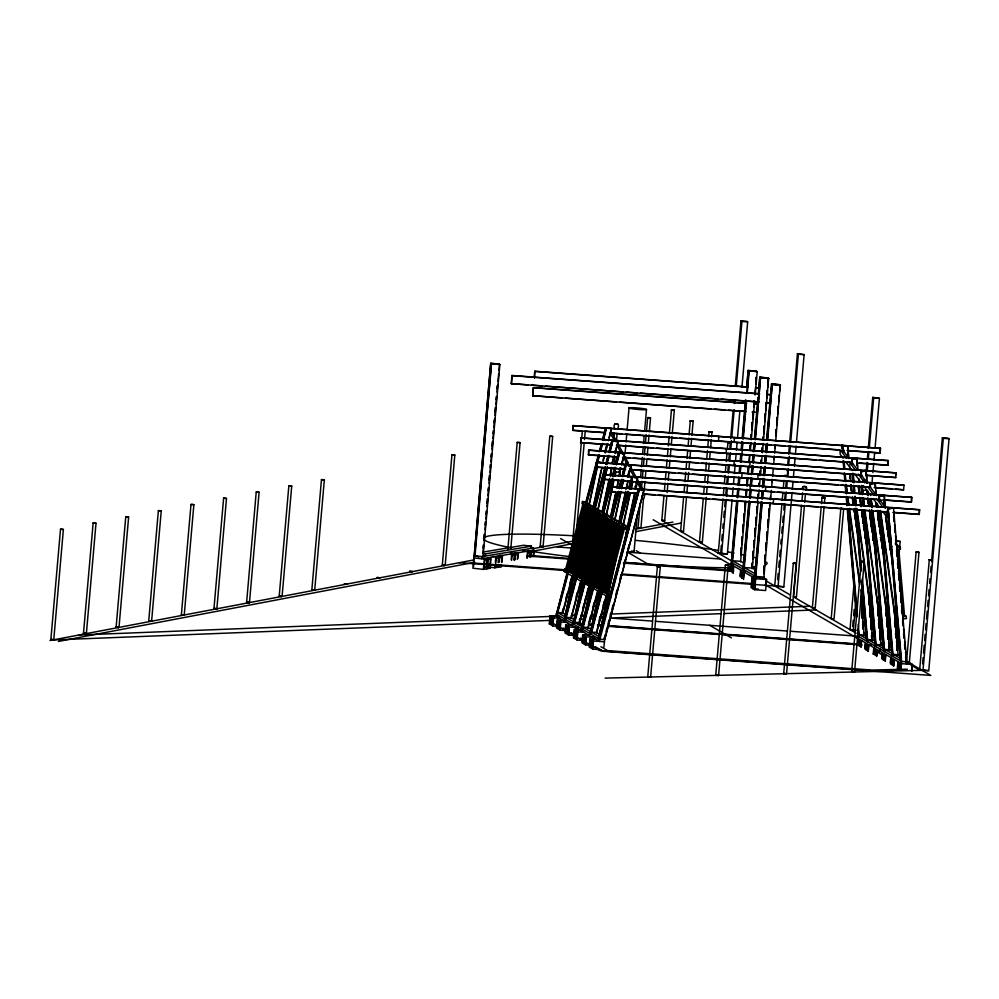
<?xml version="1.0" encoding="UTF-8"?>
<svg xmlns="http://www.w3.org/2000/svg" width="999" height="999" viewBox="0 0 999 999"><rect width="100%" height="100%" fill="white"/><g stroke="black" fill="none" stroke-linecap="round" stroke-linejoin="round"><path stroke-width="1.5" d="M52.21 639.76L50.862 639.547L60.514 529.245L61.713 529.208L63.387 529.458L53.759 639.772L51.036 639.485L53.646 639.722M93.132 523.039L83.479 633.341L85.152 633.591L86.376 633.578L96.004 523.251L93.157 523.001L96.004 523.251M125.749 516.845L116.109 627.147L117.782 627.384L118.993 627.372L128.634 517.057L125.774 516.795L128.634 517.057M150.175 621.166L151.586 621.203L148.726 620.941L158.379 510.639L160.14 510.664L161.251 510.851L151.611 621.166L149.713 620.903M181.893 614.86L184.078 615.009L181.368 614.747L190.996 504.445L192.757 504.458L193.868 504.657L184.241 614.972L182.805 614.972M223.614 498.239L213.961 608.541L215.634 608.778L216.858 608.766L226.486 498.451L223.639 498.189L226.486 498.451M247.577 602.297L249.438 602.597L246.628 602.297L256.231 492.032L258.004 492.057L259.103 492.245L249.475 602.572L246.578 602.335L247.465 602.285M280.544 596.353L279.208 596.141L288.848 485.839L290.622 485.851L291.72 486.051L282.093 596.366L280.195 596.091M313.174 590.159L311.838 589.947L321.466 479.632L322.677 479.607L324.35 479.845L314.71 590.172L313.274 590.159M443.756 565.359L445.179 565.347L454.82 455.044L453.146 454.795L451.948 454.832L442.295 565.134L443.643 565.347M490.734 363.274L474.288 555.494L490.734 363.274L499.138 364.073L491.096 363.474M473.888 557.167L472.914 568.206L483.466 569.393L490.159 568.269L490.397 565.509M473.576 566.421L473.976 561.838M483.079 556.281L499.85 364.485L491.446 363.686L474.65 555.694L478.971 556.868M475.012 555.906L491.446 363.686M481.905 558.816L482.092 556.605L533.466 547.989L533.279 550.199L481.905 558.816L474.013 557.929L474.2 555.719L482.092 556.605M483.041 548.126L483.304 545.042M483.978 537.3L484.253 534.215M485.064 524.925L485.339 521.84M486.014 514.098L486.288 511.013M486.963 503.271L487.362 498.638M488.049 490.896L488.311 487.812M488.986 480.069L489.398 475.437M490.072 467.694L490.347 464.61M491.021 456.868L491.296 453.783M491.97 446.041L492.37 441.408M493.044 433.678L493.319 430.581M493.993 422.839L494.268 419.755M494.942 412.013L495.354 407.38M496.028 399.65L496.303 396.553M496.978 388.823L497.24 385.726M482.992 552.984L483.666 545.242M484.065 540.609L484.615 534.415M485.014 529.782L485.689 522.04M485.964 518.956L486.638 511.213M487.05 506.58L487.724 498.838M487.999 495.754L488.673 488.012M489.073 483.379L489.76 475.636M490.022 472.552L490.696 464.81M490.971 461.725L491.645 453.983M492.057 449.35L492.732 441.608M493.007 438.524L493.681 430.781M493.943 427.697L494.755 418.419M495.029 415.322L495.704 407.58M495.979 404.495L496.653 396.753M497.065 392.12L497.739 384.39M498.014 381.293L498.688 373.564M498.951 370.467L499.5 364.273M483.466 569.393L484.428 558.354L481.418 558.016M531.256 548.364L531.443 546.153L485.526 553.858L485.339 556.068L482.704 555.769M487.112 559.577L484.802 559.964L484.128 567.607L486.451 567.22L487.112 559.577L484.103 559.24M486.813 568.831L487.774 557.792M489.797 566.658L490.459 559.015L488.149 559.403L487.475 567.045L489.797 566.658L486.775 566.321M490.646 562.749L491.121 557.23M490.334 567.27L494.855 567.769L495.104 565.009M495.342 562.262L495.829 556.743L502.522 555.619L501.91 562.512M758.978 402.073L511.226 383.641L511.95 375.487L759.327 393.718M511.588 383.853L511.95 375.487M498.101 562.549L498.513 557.966L496.191 558.354L495.516 565.996L497.839 565.596M498.451 564.447L498.201 567.207L495.192 566.87M498.688 561.7L499.175 556.181M499.138 562.375L499.537 557.792L501.86 557.405L501.448 561.987M507.817 549.625L517.195 442.432L518.394 442.395L520.067 442.644L510.826 548.276M511.188 559.602L511.675 554.083L518.369 552.959L517.882 558.478M511.638 560.277L512.037 555.694L514.36 555.307L513.961 559.89M514.423 560.414L515.022 553.521L510.501 553.009M514.985 559.715L515.384 555.132L517.707 554.745L517.307 559.328M745.878 411.613L532.629 395.716L533.354 387.562L746.241 403.246M534.303 376.685L534.777 371.241L747.664 386.938M532.991 395.929L533.354 387.562M534.54 378.246L534.777 371.241M526.923 558.316L527.522 551.423L534.215 550.299L533.741 555.819M527.497 557.617L527.897 553.034L530.207 552.647L529.807 557.23M530.394 556.381L530.869 550.861L527.859 550.524M530.844 557.055L531.243 552.472L533.553 552.085L533.154 556.668M541.508 546.74L540.159 546.528L549.812 436.226L551.011 436.201L552.684 436.438L543.056 546.753L541.72 546.765M557.005 626.273L552.909 625.973L549.325 623.9L550.037 615.771L558.516 616.395M550.636 622.877L551.061 618.144M550.874 623.014L551.286 618.281M551.773 623.526L552.185 618.793M551.997 623.663L552.422 618.93M552.909 625.973L553.621 617.844L550.037 615.771M566.908 573.451L555.956 616.208L599.375 641.408L639.385 489.198L599.2 638.998M605.569 432.817L572.951 430.419L573.001 425.537L880.531 448.376L880.119 453.059L847.514 450.649M572.951 430.419L573.001 425.537M566.233 614.934L562.537 612.787L557.405 612.412L557.217 614.622L568.381 572.564M565.446 620.566L557.255 619.954L556.543 628.084L560.127 630.157L565.584 630.569M557.854 627.072L558.279 622.327M558.091 627.197L558.503 622.464M558.99 627.722L559.403 622.976M559.215 627.859L559.64 623.114M560.127 630.157L560.839 622.027L557.255 619.954M611.838 444.967L580.781 442.669L580.831 437.799L888.348 460.639L887.949 465.309L856.892 463.024M580.781 442.669L580.831 437.799M574.7 619.855L571.003 617.707L565.884 617.332L565.684 619.542L576.873 577.422M572.827 540.347L573.888 540.521L572.777 540.334L581.343 442.457M581.755 437.799L582.292 431.58M572.564 625.386L565.734 624.887L565.022 633.004L568.606 635.089L574.063 635.489M566.346 631.992L566.758 627.247M566.57 632.13L566.995 627.384M567.469 632.642L567.882 627.909M567.707 632.779L568.119 628.046M576.873 526.56L584.215 442.669M584.49 439.56L585.164 431.793M568.606 635.089L569.318 626.96L565.734 624.887M618.119 457.105L588.611 454.932L588.661 450.049L896.178 472.902L895.766 477.572L866.27 475.399M588.611 454.932L588.661 450.049M583.166 624.775L579.47 622.627L574.35 622.252L574.15 624.45L612.949 478.321M582.542 640.409L577.085 640.009L573.513 637.936L574.225 629.807L582.417 630.406M575.224 627.397L575.024 629.595L577.472 631.018M574.825 636.912L575.237 632.18M575.062 637.05L575.474 632.317M575.948 637.562L576.361 632.829M576.186 637.699L576.598 632.966M577.659 628.808L577.847 626.598M577.085 640.009L577.797 631.88L574.225 629.807M624.387 469.255L596.44 467.195L596.49 462.312L904.008 485.152L903.596 489.822L874.1 487.649M596.44 467.195L596.49 462.312M591.645 629.682L587.936 627.547L582.817 627.16L582.629 629.37L593.743 587.499M589.522 635.227L582.704 634.727L581.992 642.856L585.564 644.929L589.66 645.229M583.304 641.833L583.716 637.1M583.541 641.97L583.953 637.237M584.427 642.494L584.84 637.749M584.665 642.632L585.077 637.886M585.564 644.929L586.276 636.8L582.704 634.727M596.703 639.397L589.885 638.898L589.173 647.027L592.744 649.1L600.936 649.7M632.217 481.506L604.258 479.445L604.32 474.575L911.837 497.415L911.425 502.085L885.027 500.137M604.258 479.445L604.32 474.575M600.112 634.602L596.415 632.454L591.283 632.08L591.096 634.29L602.222 592.357M590.484 646.003L590.896 641.271M590.721 646.141L591.133 641.408M591.608 646.653L592.02 641.92M591.845 646.79L592.257 642.057M592.744 649.1L593.456 640.971L589.885 638.898M609.34 489.073L610.152 479.757M610.426 476.648L611.238 467.32M613.823 437.812L614.235 433.141M614.635 428.484C611.575 421.491 621.59 422.577 617.519 428.696M638.486 493.756L612.087 491.808L612.137 486.938L919.654 509.777L919.242 514.448L892.844 512.499M613.848 470.641L614.123 467.532M614.385 464.423L615.072 456.655M615.334 453.558L615.609 450.449M616.433 441.121L617.107 433.354M612.087 491.808L612.137 486.938M603.908 647.19L604.682 639.585L643.781 490.759M623.226 474.4L623.638 469.755M625.124 452.747L625.799 445.017M626.073 441.933L626.748 434.203M627.147 429.558L629.045 407.917M634.065 551.71L637.312 514.61M639.884 485.239L640.147 482.142M640.559 477.51L641.233 469.78M641.508 466.683L642.307 457.405M642.582 454.32L643.256 446.59M643.531 443.494L644.205 435.764M644.617 431.131L646.503 409.478A8.766 0.699 5 0 0 633.666 407.717A8.766 0.699 5 0 0 633.154 408.903A8.766 0.699 5 0 0 646.503 409.478M640.197 503.071L638.024 527.922L639.36 528.146M641.558 487.537L642.095 481.318M642.369 478.209L643.044 470.442M643.456 465.784L644.13 458.017M644.405 454.907L645.092 447.14M645.491 442.482L646.178 434.715M646.44 431.605L647.664 417.619L648.875 417.594L650.536 417.832L649.325 431.818M643.468 498.626L640.908 528.159L639.86 527.959M644.293 489.298L644.967 481.53M645.242 478.421L645.916 470.654M646.328 465.996L646.877 459.777M647.277 455.119L647.964 447.352M648.363 442.694L649.05 434.927M647.727 677.01L657.379 566.708L658.578 566.683L660.252 566.92L657.367 566.695L660.277 566.945L650.599 677.222L647.727 677.01L650.599 677.222M663.973 495.541L661.8 520.392L731.992 561.151M664.385 490.884L665.059 483.116M665.334 480.007L666.008 472.24M666.42 467.582L667.095 459.802M667.369 456.705L668.056 448.938M668.319 445.829L669.143 436.501M669.405 433.391L671.453 410.089L674.325 410.302L673.476 410.139M664.672 520.604L661.8 520.392L664.672 520.604L666.845 495.754M667.12 492.644L667.931 483.329M668.206 480.219L668.88 472.452M669.293 467.782L669.979 460.015M670.242 456.918L670.928 449.15M671.328 444.48L672.015 436.713M672.29 433.603L674.325 410.302L671.428 410.077L674.337 410.327L671.515 410.114L673.214 410.114M686.488 497.352L683.491 531.53L682.292 531.568L680.619 531.318L683.616 497.14M684.015 492.482L684.702 484.715M684.964 481.605L685.789 472.29M686.051 469.18L686.738 461.413M687.012 458.304L687.687 450.537M688.099 445.879L688.773 438.111M689.048 435.002L690.272 421.016L692.12 421.054M686.887 492.694L687.574 484.927M687.974 480.269L688.661 472.502M688.935 469.393L689.61 461.625M689.884 458.516L690.559 450.749M690.971 446.091L691.645 438.324M691.92 435.214L693.144 421.228L690.272 421.016L693.169 421.253M706.256 497.402L702.309 542.457L701.648 542.519L699.437 542.245L703.246 498.751M703.658 494.093L704.332 486.313M704.745 481.655L705.282 475.449M705.694 470.779L706.368 463.012M706.78 458.354L707.454 450.586M707.729 447.477L708.416 439.71M708.678 436.6L709.103 431.905L711.962 432.155L711.113 431.993M706.53 494.293L707.205 486.525M707.479 483.429L708.154 475.661M708.566 470.991L709.24 463.224M709.652 458.566L710.202 452.347M710.601 447.689L711.288 439.922M711.563 436.813L711.962 432.155L709.09 431.943L711.987 432.18L709.153 431.968L711.038 431.98M718.618 441.146L718.668 436.276M718.256 553.171L721.141 553.384L718.256 553.171L723.014 498.801M723.288 495.691L723.975 487.924M724.375 483.266L725.062 475.499M725.324 472.39L726.011 464.622M726.285 461.513L726.96 453.746M727.372 449.088L727.921 442.832L730.769 443.069M720.803 551.56L721.34 545.367M721.753 540.721L722.289 534.54M722.826 528.346L723.239 523.701M723.776 517.507L724.325 511.313M724.725 506.668L725.274 500.474M725.811 494.28L726.348 488.086M726.76 483.441L727.297 477.26M727.709 472.614L728.383 464.872M728.795 460.227L729.332 454.033M729.745 449.388L730.419 441.645M730.681 438.549L733.129 410.689M733.803 402.947L734.078 399.85M735.289 385.914L740.983 320.891L746.728 321.316L747.664 321.865L741.982 386.888M732.092 499.9L727.347 554.083L721.603 553.658L726.348 499.475M726.623 496.378L727.297 488.636M727.697 483.991L728.383 476.248M728.646 473.151L729.32 465.422M729.732 460.776L730.406 453.034M730.818 448.389L731.493 440.646M731.768 437.55L734.203 409.677M734.74 403.496L735.014 400.399M736.238 386.463L741.92 321.441L740.983 320.891M715.709 675.274L725.361 564.972L726.56 564.947L728.246 565.209L718.581 675.486L715.709 675.274L718.581 675.486M732.504 495.254L733.179 487.512M733.453 484.415L734.128 476.673M734.402 473.576L735.214 464.285M735.476 461.201L736.163 453.459M736.425 450.362L737.1 442.619M737.512 437.974L739.809 411.65M729.557 571.328L730.157 564.435L732.891 564.647M729.882 570.879L730.281 566.296L731.518 567.02L731.118 571.603M736.738 500.387L731.131 564.51L755.569 578.696L766.595 579.507L765.634 590.534L754.72 589.735L751.136 587.662L752.097 576.623L755.681 578.708L754.72 589.735M737.012 497.29L737.687 489.547M738.099 484.915L738.773 477.172M739.185 472.527L739.722 466.346M740.134 461.7L740.808 453.958M741.208 449.313L741.882 441.583M742.157 438.486L745.541 399.8M746.628 387.425L748.114 370.392L756.518 371.203M731.68 562.487L737.1 500.586M737.374 497.502L738.049 489.76M738.461 485.114L739.135 477.385M739.535 472.739L740.084 466.545M740.484 461.9L741.158 454.17M741.57 449.525L742.245 441.783M742.519 438.698L745.766 401.548M746.99 387.624L748.114 370.392M731.455 570.991L731.942 565.484M732.042 562.699L737.462 500.799M737.724 497.702L738.536 488.424M738.81 485.327L739.485 477.584M739.897 472.939L740.434 466.758M740.846 462.112L741.52 454.37M741.932 449.737L742.607 441.995M743.006 437.35L746.128 401.76M746.94 392.482L748.825 370.816L757.23 371.616L755.207 394.817M732.404 562.924L737.811 501.011M738.224 496.366L738.898 488.623M739.173 485.526L739.847 477.797M740.259 473.151L740.933 465.409M741.196 462.325L741.882 454.582M742.282 449.937L742.956 442.207M743.231 439.11L746.615 400.424M747.289 392.682L749.188 371.016M731.668 571.915L732.067 567.332L733.303 568.056L732.904 572.639M733.129 573.414L733.728 566.52L653.184 519.767M740.821 550.624L741.096 547.527M741.77 539.797L742.045 536.7M742.719 528.971L743.119 524.325M743.805 516.595L744.068 513.498M744.742 505.769L745.017 502.672M745.691 494.942L746.103 490.297M746.777 482.567L747.052 479.47M747.727 471.74L748.001 468.643M749.75 448.539L750.024 445.442M750.699 437.712L750.973 434.615M751.785 425.337L752.06 422.24M752.734 414.51L752.996 411.413M753.683 403.683L753.945 400.587M755.706 380.482L755.981 377.385M740.771 555.469L741.445 547.739M741.72 544.642L742.394 536.9M742.806 532.267L743.481 524.537M743.756 521.441L744.43 513.711M744.705 510.614L745.516 501.336M745.916 496.69L746.453 490.509M746.865 485.864L747.402 479.682M747.951 473.489L748.488 467.307M748.888 462.662L749.437 456.481M749.974 450.287L750.386 445.654M750.923 439.46L751.335 434.827M751.735 430.182L752.409 422.452M752.684 419.355L753.358 411.625M753.77 406.98L754.307 400.799M754.844 394.605L755.394 388.424M755.793 383.778L756.33 377.597M740.596 561.863L745.866 501.535M746.278 496.903L746.952 489.16M747.227 486.076L747.901 478.334M748.301 473.701L748.975 465.959M749.387 461.326L749.924 455.132M750.336 450.499L751.011 442.757M751.285 439.672L754.67 400.999M740.097 576.011L740.584 570.491L743.318 570.691M740.309 576.935L740.709 572.352L741.945 573.064L741.545 577.647M741.77 578.421L742.369 571.528L745.104 571.728M742.095 577.971L742.494 573.389L743.731 574.1L743.331 578.683M742.994 569.155L748.963 501.036M749.362 496.391L750.986 477.809M751.26 474.712L752.072 465.422M752.347 462.325L753.021 454.582M753.296 451.486L753.97 443.743M754.382 439.11L758.029 397.302M758.303 394.742L759.789 377.172L768.194 377.972L767.794 382.617M743.356 569.355L749.312 501.236M749.587 498.139L750.261 490.397M750.674 485.764L751.348 478.022M751.76 473.376L752.434 465.634M752.709 462.537L753.383 454.795M753.646 451.698L754.47 442.407M754.732 439.31L758.391 397.515M758.666 394.418L759.789 377.172M743.718 569.567L749.675 501.448M749.949 498.351L750.624 490.609M751.023 485.964L751.71 478.221M752.11 473.576L752.784 465.834M753.059 462.737L753.733 455.007M754.145 450.362L754.819 442.619M755.094 439.523L760.514 377.597L768.556 378.184L763.498 440.259M744.068 569.78L750.037 501.66M750.299 498.563L751.111 489.273M751.385 486.176L752.06 478.434M752.472 473.788L753.146 466.046M753.421 462.949L754.095 455.207M754.507 450.561L755.182 442.819M755.444 439.722L760.514 377.597M743.556 579.457L744.155 572.564L740.584 570.491M757.929 479.095L757.979 474.213M751.685 566.683L751.96 563.586M752.771 554.308L753.046 551.211M753.721 543.481L753.995 540.384M754.807 531.106L755.069 528.009M755.756 520.279L756.018 517.182M756.693 509.453L756.967 506.356M757.779 497.077L758.054 493.981M758.728 486.251L759.003 483.154M759.677 475.424L760.077 470.779M760.751 463.049L761.026 459.952M761.7 452.222L762.112 447.577M762.786 439.847L763.061 436.75M763.736 429.021L764.01 425.924M764.685 418.194L765.084 413.549M765.758 405.819L766.033 402.722M766.708 394.992L767.12 390.347M751.91 568.431L752.459 562.25M752.722 559.153L753.396 551.423M753.808 546.778L754.345 540.596M754.757 535.951L755.431 528.221M755.706 525.124L756.38 517.395M756.78 512.749L757.329 506.568M758.141 497.29L758.403 494.193M759.09 486.451L759.352 483.366M760.027 475.624L760.439 470.991M761.113 463.261L761.388 460.164M762.062 452.435L762.462 447.789M763.149 440.059L763.411 436.963M763.686 433.866L764.36 426.136M764.772 421.491L765.446 413.761M765.721 410.664L766.395 402.934M766.795 398.289L767.469 390.559M767.744 387.462L768.556 378.184M752.272 568.643L758.091 502.135M758.491 497.49L759.178 489.76M759.44 486.663L760.114 478.933M760.526 474.288L761.201 466.558M761.475 463.461L762.15 455.731M762.424 452.634L763.236 443.356M751.56 586.126L752.235 578.483L753.471 579.195L752.796 586.838L751.56 586.126L754.295 586.326M753.895 577.659L752.921 588.698L758.391 589.098M754.67 575.973L761.176 501.648M761.45 498.551L762.125 490.809M762.399 487.712L763.211 478.421M763.486 475.324L764.16 467.582M764.56 462.937L765.109 456.743M765.509 452.097L766.196 444.355M766.595 439.697L771.478 383.953L779.882 384.752L771.478 383.953M755.032 576.186L761.538 501.848M761.812 498.751L762.487 491.008M762.886 486.363L763.573 478.621M763.835 475.524L764.51 467.782M764.922 463.136L765.596 455.394M765.871 452.297L766.545 444.555M766.957 439.91L771.827 384.165M755.394 576.386L761.887 502.06M762.299 497.415L762.836 491.221M763.248 486.575L763.923 478.833M764.198 475.736L765.009 466.446M765.284 463.349L765.958 455.606M766.233 452.51L766.907 444.767M767.307 440.122L772.19 384.378L780.231 384.965L775.724 440.859M755.569 578.696L762.249 502.272M762.524 499.175L763.199 491.433M763.611 486.788L764.285 479.033M764.685 474.388L765.371 466.645M765.634 463.548L766.32 455.806M766.583 452.709L767.394 443.419M767.669 440.322L772.19 384.378M763.773 568.818L764.048 565.721M764.722 557.991L764.997 554.895M765.671 547.165L766.071 542.519M766.757 534.79L767.02 531.693M767.694 523.963L768.106 519.318M768.78 511.588L769.055 508.491M775.686 432.704L775.948 429.607M776.772 420.329L777.035 417.245M777.709 409.503L777.984 406.406M778.658 398.676L778.933 395.579M763.723 573.663L764.397 565.933M764.672 562.837L765.346 555.107M765.758 550.461L766.433 542.732M766.708 539.635L767.382 531.905M767.781 527.26L768.468 519.53M768.731 516.433L769.405 508.703M769.68 505.606L769.954 502.522M770.217 499.425L770.491 496.328M771.715 482.405L771.977 479.32M773.738 459.203L774.013 456.118M774.687 448.376L774.962 445.292M775.773 436.014L776.31 429.82M776.722 425.174L777.397 417.445M777.659 414.348L778.346 406.618M778.745 401.985L779.295 395.791M779.695 391.146L780.231 384.965M763.736 579.295L770.304 502.722M770.579 499.625L771.39 490.347M771.665 487.262L772.339 479.52M772.614 476.436L773.288 468.693M773.688 464.06L774.375 456.318M774.637 453.234L775.311 445.492M765.771 585.626L766.171 581.043M781.93 503.608L774.725 585.951L777.572 586.201L620.891 574.612M782.205 500.499L782.879 492.732M783.291 488.074L783.965 480.307M777.672 579.695L778.209 573.501M778.745 567.307L779.295 561.113M779.695 556.468L780.244 550.287M780.781 544.093L781.193 539.448M781.73 533.254L782.267 527.06M782.679 522.415L783.216 516.221M783.765 510.027L784.302 503.833M784.715 499.188L785.251 493.007M785.664 488.361L786.338 480.619M787.175 475.836C781.405 473.339 789.21 481.431 787.287 469.78M787.687 465.134L788.373 457.392M788.636 454.295L789.31 446.553M789.722 441.908L797.439 353.671L804.133 354.645L796.553 441.333M792.082 492.42L783.815 586.863L778.071 586.438L785.251 504.383M785.651 499.737L786.325 491.995M786.737 487.35L787.274 481.168M787.687 476.523L788.361 468.781M788.636 465.684L789.447 456.393M789.709 453.296L790.396 445.554M790.659 442.457L798.388 354.22L797.439 353.671M792.344 489.323L793.031 481.58M793.431 476.948L793.968 470.754M794.38 466.108L795.054 458.366M795.466 453.721L796.141 445.979M783.691 673.551L793.331 563.236L794.542 563.211L796.215 563.448L793.331 563.236L796.228 563.473L786.563 673.751L783.691 673.551L786.563 673.751M801.56 505.219L793.543 596.878L795.216 597.115L796.415 597.09L804.432 505.432M801.972 500.549L802.647 492.782M802.921 489.685C799.962 484.927 809.515 485.726 805.793 489.885M804.707 502.322L805.394 494.555M824.075 507.03L815.234 608.016L814.035 608.041L812.362 607.804L821.203 506.818M821.465 503.708L822.027 497.452L824.912 497.727L824.475 502.372M843.693 508.628L834.053 618.943L832.292 618.918L831.18 618.731L840.833 508.416L841.62 508.366M852.884 629.857L849.999 629.645L854.083 583.041M852.684 626.498L853.221 620.304M853.633 615.659L854.17 609.465M862.299 516.583L862.836 510.389M863.248 505.744L863.648 501.098M866.22 471.678L867.032 462.387M867.307 459.303L867.981 451.56M868.256 448.464L872.726 397.377L879.42 398.339L875.074 447.877M856.218 630.344L853.346 630.132L855.656 603.821M862.699 523.314L863.648 512.475M866.62 478.421L866.895 475.324M867.294 470.679L867.981 462.937M868.381 458.291L868.93 452.097M869.33 447.465L873.663 397.914L872.726 397.377M851.66 671.815L861.313 561.513L864.185 561.713L862.786 561.5L861.313 561.513L864.21 561.738L854.532 672.027L851.66 671.815L852.871 671.778M857.504 645.242L858.178 636.251L901.597 661.463L906.73 661.837L906.53 664.048M857.816 645.067L858.228 640.322L861.25 642.082L860.838 646.815M861.263 605.794L861.937 598.051M869.929 506.705L870.616 498.976M871.965 483.491L872.639 475.749M872.914 472.652L873.725 463.361M874 460.264L874.674 452.522M867.032 636.475L864.572 635.052L859.452 634.677L859.252 636.875L858.191 624.45M858.703 645.579L859.115 640.846M858.94 645.716L859.352 640.983M859.827 646.228L860.239 641.495M860.064 646.365L860.476 641.633M861.088 647.315L861.675 640.546M880.119 453.059L880.169 448.176M864.847 648.076L865.321 642.657M865.034 649.25L865.446 644.517L868.468 646.266L868.056 651.011L867.282 650.561L867.694 645.816M865.921 649.762L866.333 645.029M866.158 649.899L866.57 645.167M875.511 641.395L873.039 639.959L867.919 639.585L867.719 641.795L862.274 578.471M867.045 650.424L867.457 645.679M868.306 651.51L868.893 644.73L871.628 644.942M887.949 465.309L887.999 460.427M873.213 654.357L873.8 647.577M873.513 654.17L873.925 649.437L876.96 651.198L876.535 655.931L875.761 655.481L876.185 650.749M874.824 649.949L874.637 654.832L875.049 650.087M875.524 655.344L875.948 650.611M883.978 646.316L881.505 644.879L876.385 644.505L876.198 646.715L864.485 510.589M881.955 654.695L877.072 651.86L877.259 649.65M876.785 656.43L877.384 649.662M879.694 651.061L879.894 648.863M895.616 475.024L895.828 472.689M881.805 657.929L882.142 652.484M881.992 659.103L882.417 654.357L885.439 656.118L885.027 660.851M882.891 659.615L883.303 654.882M883.116 659.752L883.541 655.019M892.444 651.236L889.984 649.8L884.852 649.425L884.664 651.623L872.539 510.614M884.015 660.264L884.427 655.531M884.252 660.401L884.664 655.669M885.264 661.35L885.863 654.582M898.675 558.503L900.186 541.433L897.277 541.171L900.161 541.458M890.296 662.849L890.771 657.429M890.484 664.023L890.896 659.29L893.918 661.038L893.506 665.784L892.494 665.197L892.906 660.451M891.782 659.802L891.608 664.672L892.02 659.939M900.911 656.143L898.451 654.72L893.318 654.333L893.131 656.543L880.843 513.698M892.731 665.334L893.143 660.589M893.755 666.283L894.342 659.502M911.425 502.085L911.475 497.202M897.352 668.368L897.951 661.6M897.664 668.194L898.076 663.448L901.098 665.209L900.686 669.942L899.912 669.492L900.324 664.76M898.551 668.706L898.963 663.973M898.788 668.843L899.2 664.11M899.674 669.355L900.087 664.622M900.923 670.441L901.597 661.463L888.136 508.766L901.248 661.251M905.656 661.213L905.843 659.003M919.242 514.448L919.292 509.565M906.605 660.876L916.12 552.122L917.856 552.147L919.005 552.36L916.12 552.122L918.993 552.335L909.34 662.637L906.667 662.487M911.6 670.754L912.025 666.021L911.238 665.559M911.85 671.253L912.437 664.485L908.865 662.399L906.13 662.2M605.057 678.109L922.502 670.329L919.642 670.079L929.295 559.777L932.179 560.002L929.295 559.777L932.154 560.027L930.693 559.989M922.589 663.823L923.126 657.629M923.538 652.984L924.212 645.242M924.624 640.596L925.161 634.402M925.561 629.757L926.11 623.576M926.51 618.93L927.197 611.188M927.596 606.543L928.146 600.349M928.546 595.704L929.082 589.51M929.632 583.316L930.032 578.671M930.581 572.477L931.118 566.296M931.53 561.65L942.357 437.799L948.113 438.224L949.05 438.761L928.733 670.978L922.04 670.017L927.796 670.441M922.989 670.554L943.306 438.349L942.357 437.799M573.663 575.611L564.61 618.918L575.799 576.798M588.761 505.581L596.64 469.043M573.926 575.948L564.81 616.708L557.405 612.412M589.348 504.395L597.552 466.346M592.907 508.279L601.123 470.179M593.169 508.628L602.035 467.482M582.517 580.544L573.663 621.653L582.779 580.894M597.614 510.526L607.392 466.72L605.744 474.325M598.201 509.34L604.757 478.896M602.097 511.7L608.666 481.218M602.347 512.05L609.577 478.521M610.227 475.474L611.875 467.857L609.977 475.124M590.983 585.464L582.13 626.573L590.921 587.325M606.405 513.923L613.636 480.432M606.668 514.26L613.886 480.769M614.872 476.198L615.859 471.628L620.342 472.777L619.692 475.824M610.889 515.097L615.496 493.756M616.808 487.662L618.443 480.044M610.814 516.97L616.071 492.582M617.057 488.012L618.706 480.394M599.462 590.384L590.596 631.48L601.361 583.116M614.547 520.354L620.791 491.433M621.44 488.386L623.563 479.458L621.703 488.723M614.81 520.691L621.041 491.77M619.03 521.528L625.274 492.582M625.936 489.535L626.585 486.488M617.644 529.495L625.861 491.408M626.51 488.349L628.159 480.731M612.849 572.464L599.063 636.4L616.383 557.579M623.351 523.751L629.907 493.306M623.276 525.611L630.169 493.643M631.156 489.073L632.792 481.468L637.287 482.604M626.186 532.542L626.848 529.495M627.834 524.925L634.727 492.919M623.488 546.603L634.989 493.269M635.963 488.698L636.95 484.128M614.722 475.999L615.859 471.628M619.58 475.674L620.342 472.777M626.922 484.952L627.672 482.055M630.893 488.736L632.792 481.468M608.104 595.904L610.664 597.39L607.367 596.54L563.948 571.341L564.522 569.193L568.006 570.504L565.546 569.467L582.966 503.883L585.414 504.92L567.907 570.829L570.204 571.778M582.492 501.473L625.911 526.673L629.208 527.522L585.789 502.322L582.492 501.473L581.93 503.621L625.349 528.821L628.646 529.67L626.086 528.184M566.833 570.204L584.24 504.62M585.651 502.859L598.413 454.795M599.213 451.785L601.198 444.28M602.397 439.772L605.182 429.258M556.505 614.21L567.27 573.651M586.013 503.059L598.763 454.995M599.962 450.499L601.56 444.48M602.759 439.985L605.544 429.47M556.855 614.41L568.818 569.355M586.363 503.271L599.125 455.207M600.324 450.699L601.91 444.692M603.109 440.184L606.306 428.171L603.471 440.397M568.718 571.303L586.126 505.719L585.314 505.244L586.488 505.544M586.725 503.471L599.487 455.419M600.674 450.911L602.672 443.394M570.679 568.618L571.865 564.148M574.65 560.601L575.836 556.131M571.44 572.877L588.848 507.305L588.049 506.83L570.629 572.415L571.44 572.877L572.614 573.176L590.022 507.604L588.848 507.305M572.227 573.339L589.647 507.767L592.095 508.803L574.687 574.388L572.227 573.339L574.687 574.388M562.025 613.086L563.224 608.578M566.008 598.064L567.207 593.556M570.004 583.041L571.191 578.533M605.082 450.874L606.281 446.366M562.387 613.286L572.352 575.736M603.059 460.089L604.245 455.581M605.044 452.584L607.442 443.568M609.04 437.562L611.425 428.546L608.591 440.771M562.737 613.498L572.702 575.948M602.609 463.299L604.607 455.794M605.406 452.784L607.792 443.781M573.513 574.088L590.921 508.503M575.499 575.237L574.213 574.487L591.62 508.916L592.907 509.652L575.499 575.237L576.66 575.536L577.847 571.066M575.886 575.461L577.859 576.223L575.886 575.461L593.294 509.877L594.467 510.177M594.168 507.604L604.944 466.995M605.744 463.986L607.742 456.468M608.94 451.948L612.137 439.922L615.696 441.246M564.972 619.118L575.749 578.508M578.646 568.081L579.832 563.611M580.619 560.626L581.805 556.156M582.604 553.171L583.791 548.701M591.695 518.893L592.894 514.423M594.517 507.817L605.307 467.207M606.106 464.198L608.091 456.668M609.29 452.16L612.137 439.922M576.698 575.923L594.105 510.352L593.294 509.877M565.322 619.33L576.51 577.21M594.88 508.016L605.656 467.407M606.455 464.398L608.853 455.382M609.652 452.372L612.849 440.334L617.956 442.32L615.159 452.847M594.842 509.74L606.018 467.619M606.818 464.61L609.215 455.581M610.014 452.572L612.849 440.334M577.41 576.348L579.857 577.385L577.41 576.348L594.817 510.764L597.265 511.813L579.757 577.709L582.055 578.671M578.259 574.737L594.88 512.137M578.696 577.085L596.103 511.513M580.569 578.184L597.976 512.599L597.177 512.125L598.339 512.425M576.086 596.927L577.285 592.407M570.854 618.206L580.844 580.569M612.012 463.174L613.611 457.155M614.81 452.647L617.956 442.32M585.701 563.573L586.888 559.103M589.66 548.676L590.846 544.205M571.216 618.406L581.193 580.781M612.362 463.386L614.36 455.856M599.899 513.711L582.492 579.295L583.304 579.77L600.711 514.185M582.892 579.895L600.299 514.31L601.473 514.61M601.111 514.785L583.703 580.357L584.877 580.656L602.285 515.084L600.299 514.31M589.997 557.829L591.183 553.359M593.955 542.932L595.142 538.461M597.914 528.021L599.1 523.551M584.865 578.571L587.237 569.63M588.036 566.645L600.299 520.442M583.878 583.154L573.076 623.826L573.276 621.628L565.884 617.332M585.077 578.633L585.876 575.624M589.085 563.573L590.684 557.542M593.881 545.491L594.68 542.482M597.877 530.419L600.274 521.391M602.684 512.35L611.475 479.195M612.275 476.186L614.273 468.656M615.471 464.135L618.681 452.085L624.5 454.483L621.703 465.034M573.438 624.038L584.24 583.366M603.034 512.549L611.838 479.408M612.637 476.398L615.034 467.357M615.834 464.348L618.681 452.085M573.801 624.25L584.59 583.566M585.402 580.556L612.187 479.62M612.999 476.598L615.396 467.569M616.196 464.547L619.392 452.497L624.5 454.483M613.748 475.299L615.746 467.769M616.545 464.76L619.755 452.709M586.076 581.368L603.483 515.796L604.757 516.533L587.35 582.117L586.076 581.368L588.523 582.417L591.72 570.891M606.318 517.057L605.144 516.758L587.737 582.342L589.722 583.116M605.257 517.182L587.849 582.767L590.297 583.803L589.123 583.503L606.53 517.932L605.257 517.182L606.43 517.482M591.683 570.491L592.869 566.021M593.693 563.436L596.828 551.111M597.652 548.538L600.786 536.213M601.61 533.628L604.77 521.703M578.97 622.914L580.169 618.381M582.966 607.829L584.165 603.309M584.964 600.299L586.163 595.766M586.975 592.757L588.174 588.236M618.993 472.152L620.192 467.632M578.921 624.625L589.323 585.426M619.343 472.365L620.541 467.832M621.74 463.311L624.15 454.27M579.682 623.326L589.685 585.639M618.905 475.586L620.903 468.044M591.008 584.602L608.416 519.018L607.604 518.556M591.333 584.79L608.741 519.205L611.188 520.254M599.7 556.58L600.886 552.11M601.673 549.125L602.859 544.655M603.658 541.683L604.845 537.212M610.014 519.955L592.607 585.526L594.093 586.013M592.931 585.714L610.339 520.142L612.312 520.904L594.755 586.775M592.669 586.875L581.555 628.746L581.743 626.535L574.35 622.252M611.326 516.583L617.682 492.657M618.868 488.174L620.854 480.694M622.052 476.211L624.025 468.731M581.905 628.958L593.019 587.087M611.288 518.294L618.431 491.371M619.23 488.386L621.615 479.408M622.402 476.423L625.224 464.248L631.056 466.645L628.271 477.11M582.267 629.158L593.381 587.287M603.671 548.563L604.857 544.093M607.629 533.666L608.816 529.195M611.65 518.493L618.793 491.583M619.58 488.586L621.965 479.62M622.764 476.623L625.936 464.66L631.056 466.645M611.151 520.604L593.743 586.188L594.904 586.488M612 518.706L619.155 491.783M620.342 487.3L622.327 479.82M623.513 475.337L626.298 464.872M613.336 521.49L612.162 521.191L612.974 521.665L595.554 587.25L596.728 587.537L613.748 523.451M596.503 587.799L613.923 522.215L616.371 523.251M597.789 588.536L615.197 522.952M589.023 621.853L590.209 617.357M592.994 606.88L594.18 602.397M627.946 475.199L629.145 470.716M598.176 588.761L615.584 523.189L617.569 523.951L600.162 589.535L598.988 589.235L616.395 523.651M587.787 628.046L597.714 590.634M627.909 476.91L630.694 466.433M588.149 628.246L598.076 590.846M602.522 575.424L603.708 570.953M605.681 563.498L606.868 559.028M607.667 556.043L608.853 551.573M609.64 548.588L610.826 544.118M611.625 541.146L612.812 536.675M613.598 533.691L614.785 529.22M600.586 590.159L617.994 524.575L619.168 524.875M627.797 491.383L590.022 633.666L590.209 631.455L582.817 627.16M628.583 488.386L630.569 480.906M590.384 633.865L601.51 591.932M619.805 523.051L628.146 491.595M628.945 488.598L631.768 476.411L634.14 477.297M590.734 634.078L601.873 592.145M620.154 523.251L628.508 491.808M629.308 488.811L632.479 476.823L637.599 478.808L635.214 487.799M602.347 591.183L619.979 525.349L617.994 524.575M620.516 523.464L628.87 492.007M629.657 489.011L632.479 476.823M619.755 525.599L621.028 526.348L603.621 591.92L604.795 592.22M605.581 589.248L606.768 584.777M609.54 574.338L610.726 569.867M613.498 559.428L615.871 550.486M616.658 547.514L617.857 543.044M618.643 540.059L619.83 535.589M620.616 532.604L621.803 528.134M604.82 592.619L622.227 527.035L621.415 526.573L604.008 592.145L605.182 592.444M605.207 592.844L622.614 527.272L624.6 528.034L596.615 633.166M623.426 527.734L606.018 593.319L607.192 593.618M599.088 620.766L600.274 616.271M603.059 605.769L604.258 601.273M609.939 579.732L611.126 575.262M613.898 564.822L615.084 560.352M596.253 632.954L606.206 595.491M607.005 592.494L611.376 576.011M636.038 483.091L637.599 478.808M607.367 596.54L607.941 594.405L564.522 569.193M625.349 528.821L625.911 526.673M637.112 493.069L598.488 638.573L598.688 636.375L591.283 632.08M598.851 638.786L638.311 488.573L641.882 489.897M603.97 639.16L605.169 634.665M605.968 631.655L607.155 627.16M607.954 624.15L609.153 619.655M609.952 616.645L611.151 612.15M611.937 609.14L613.136 604.645M615.933 594.13L617.12 589.622M619.917 579.12L621.103 574.612M623.9 564.11L625.099 559.602M627.884 549.1L629.083 544.592M643.381 492.257L604.682 639.585L599.562 639.198L556.143 613.998M625.649 465.084L626.361 462.624L628.483 463.174L624.85 456.518M641.97 496.915L643.056 493.231L645.167 493.768L643.731 498.688L641.608 498.139M63.374 529.495L60.514 529.245M50.924 639.497L53.734 639.76L52.323 639.772M86.314 633.541L83.466 633.316L86.376 633.578L84.94 633.566M161.226 510.901L158.379 510.639M117.32 627.347L116.171 627.097L118.956 627.397L116.109 627.147L118.993 627.372L117.557 627.372M193.843 504.695L190.996 504.445M149.937 621.141L148.739 620.903L151.548 621.128L148.726 620.941L151.573 621.203M181.343 614.747L182.118 614.685M259.091 492.295L256.231 492.032M214.947 608.491L216.82 608.803L213.948 608.516L216.858 608.766L215.422 608.766M291.708 486.088L288.848 485.839M246.578 602.335L249.45 602.547M324.325 479.895L321.466 479.632M279.795 596.266L282.005 596.403L280.657 596.366M312.412 590.059L314.473 590.209L312.687 590.097M454.807 455.082L451.948 454.832M520.042 442.682L517.195 442.432M552.659 436.488L549.812 436.226M542.782 546.803L540.147 546.503L541.046 546.478M617.906 424.076L615.047 423.826M573.326 540.447L573.663 540.272M650.524 417.882L647.664 417.619M727.909 442.869L730.806 443.106L727.909 442.869L729.682 442.894M787.224 475.899L784.377 475.649L786.737 475.924M824.824 497.677L822.015 497.502L824.912 497.727M843.693 508.678L840.833 508.416L841.782 508.379M879.57 530.232L881.33 530.469M638.91 527.872L638.024 527.922L640.883 528.184M680.619 531.318L683.491 531.53M699.437 542.245L702.309 542.457M812.362 607.804L813.561 607.767M831.18 618.731L832.392 618.693M849.999 629.645L851.772 629.67M803.208 486.525L806.018 486.763M540.147 546.503L542.981 546.715L541.258 546.49M573.251 540.259L573.975 540.297L572.777 540.334M638.274 527.859L638.486 527.859M728.196 565.234L725.411 564.997M851.96 462.45L851.697 459.353L857.055 458.516L857.991 469.318M851.697 459.353L857.055 458.516M861.338 471.029L865.446 470.454L862.949 470.979M861.076 474.8L860.801 471.715L866.17 470.866L867.232 483.229M860.801 471.715L866.17 470.866M871.702 483.116L874.562 482.804M870.179 487.162L869.917 484.065L875.274 483.216L876.335 495.604M869.917 484.065L875.274 483.216M881.168 495.679L883.303 494.942M879.295 499.525L879.02 496.416L884.377 495.566L885.451 507.979M879.02 496.416L884.377 495.566M888.66 508.091L892.781 507.504L890.271 508.029M888.136 508.766L893.493 507.917L906.73 661.837M888.486 508.978L893.493 507.917M49.95 640.521L474.45 559.827M533.628 548.576L573.426 541.008M636.176 529.07L672.914 522.09M58.342 641.445L474.662 562.3M534.353 550.948L572.627 543.681M635.376 531.743L681.293 523.014M483.753 551.947L523.551 545.267L531.443 546.153M498.863 565.434L501.186 565.047M494.855 567.769L501.548 566.645L498.538 566.308M657.404 566.67L660.252 566.92L657.429 566.733M796.191 563.498L793.331 563.236M932.154 560.027L929.345 559.79L930.756 559.765M282.055 596.391L280.07 596.303M845.604 480.781L850.161 480.319M863.011 480.457L865.196 480.232M862.399 493.568L862.149 490.584L866.72 490.122L867.357 494.717M879.095 500.424L883.653 499.95L884.727 507.604M886.425 516.57L888.611 516.346L888.286 511.301L886.101 511.525L886.425 516.57L882.729 511.6M896.877 547.24L900.274 546.89L900.461 549.1L897.065 549.45M904.495 615.309L902.472 614.959L904.495 615.309L898.838 549.55M902.846 616.733L906.243 616.383L906.443 618.581L903.034 618.93M674.3 410.352L671.453 410.089M690.272 421.016C698.9 421.915 685.376 420.716 692.295 421.066M711.95 432.205L709.09 431.943M881.33 530.531L879.607 530.469M660.239 566.97L657.379 566.708M861.338 561.463L864.085 561.775M279.27 596.091L279.97 596.078M214.548 608.666L216.833 608.753M148.789 620.891L149.488 620.891M116.171 627.097L118.981 627.36M824.787 497.764L822.015 497.502M918.88 552.397L916.12 552.122M640.634 528.209L639.585 528.159M214.073 608.478L214.735 608.478M78.933 635.014L557.267 616.171M571.291 615.621L575.961 615.446M580.631 615.259L585.314 615.072M591.545 614.822L594.655 614.71M600.886 614.46L605.569 614.273M610.239 614.085L809.677 606.243M52.872 639.972L549.687 620.404M579.283 619.243L583.953 619.055M590.184 618.806L593.294 618.693M599.525 618.443L604.195 618.256M721.016 613.661L610.426 618.019L652.322 621.091M724.125 613.536L816.008 609.914M907.354 669.18L871.977 670.079L607.579 650.599L600.911 646.728M442.357 565.159L444.917 565.409M542.594 546.803L541.021 546.69M640.446 528.209L638.074 527.947M444.73 565.409L443.131 565.297M540.621 546.465L542.994 546.728M443.194 565.084C441.383 564.959 447.19 565.422 443.294 565.084M741.92 321.441L747.664 321.865M798.388 354.22L804.133 354.645M748.476 370.604L757.23 371.616M760.152 377.385L768.194 377.972M760.863 377.797L768.918 378.396M491.808 363.886L499.85 364.485M772.552 384.578L780.594 385.177M755.431 387.512L758.903 387.949L755.793 387.712M535.127 371.453L748.026 387.137M873.663 397.914L879.42 398.339M767.107 394.293L770.579 394.717L767.469 394.493M512.3 375.686L759.69 393.918M511.226 383.641L528.346 384.902M531.456 385.127L542.345 385.939M545.466 386.163L623.251 391.895M626.373 392.12L637.262 392.932M640.371 393.156L718.169 398.888M721.278 399.113L732.167 399.925M735.276 400.149L758.616 401.873M766.395 402.447L769.867 402.884L766.757 402.647M754.008 403.821L757.479 404.258L754.37 404.033M533.703 387.762L746.603 403.459M532.629 395.716L562.162 397.889M565.272 398.126L616.545 401.898M619.655 402.122L711.338 408.891M714.447 409.115L725.324 409.915M728.433 410.139L745.529 411.401M752.097 412.075L756.405 412.2M943.306 438.349L949.05 438.761M842.02 448.264L841.745 445.154L847.227 445.741M573.364 425.749L880.531 448.376M572.602 430.207L581.918 430.894M585.027 431.131L605.207 432.617M611.425 433.067L622.29 433.866M625.399 434.103L676.635 437.874M679.745 438.111L717.007 440.846M719.817 441.058L771.066 444.83M774.163 445.067L785.039 445.866M788.149 446.091L839.385 449.875M847.152 450.437L879.757 452.847M610.227 433.166L844.405 450.424M581.193 437.999L888.348 460.639M580.431 442.47L611.488 444.755M617.694 445.217L653.408 447.852M656.518 448.076L667.382 448.876M670.491 449.1L816.158 459.84M819.267 460.064L850.324 462.362M859.639 463.049L887.587 465.109M616.495 445.304L852.234 462.674M589.023 450.262L896.178 472.902M588.249 454.732L603.783 455.869M606.893 456.093L617.757 456.905M625.524 457.467L630.182 457.817M633.279 458.042L644.155 458.841M647.265 459.078L698.501 462.849M701.61 463.074L858.141 474.612M865.908 475.187L895.766 477.572M622.777 457.455L861.613 475.049M596.84 462.525L904.008 485.152M596.078 466.983L625.586 469.155M631.793 469.617L675.274 472.814M678.383 473.051L689.248 473.851M692.357 474.075L797.652 481.843M800.748 482.067L838.024 484.815M841.133 485.039L865.971 486.875M875.286 487.562L892.369 488.823M895.479 489.048L903.596 489.822M630.594 469.705L869.442 487.312M604.67 474.775L911.837 497.415M603.908 479.245L625.649 480.844M628.746 481.068L631.855 481.306M638.074 481.755L720.366 487.824M723.476 488.049L774.412 491.808M777.522 492.032L869.142 498.788M872.252 499.013L876.91 499.363M886.225 500.049L911.063 501.873M635.327 481.743L880.369 499.8M612.487 487.137L919.654 509.777M611.725 491.608L614.835 491.833M617.931 492.057L638.124 493.556M644.33 494.006L655.207 494.805M658.304 495.042L709.552 498.813M712.662 499.038L803.97 505.769M807.08 506.006L817.956 506.805M821.053 507.03L872.302 510.801M875.411 511.038L886.275 511.838M894.043 512.412L918.88 514.235M643.144 494.105L888.186 512.162M557.042 546.977L572.577 548.114M626.685 552.11L720.853 559.04M529.595 555.481L568.443 558.354M624.387 562.474L731.605 570.367M527.11 556.018L569.055 559.103M623.426 563.111L733.728 571.241M755.756 576.485L763.923 577.085M471.553 562.887L566.158 569.867M622.002 573.975L656.118 576.498M659.228 576.723L755.381 583.803M459.278 562.699L564.947 570.491M571.653 615.134L576.311 615.484M580.968 615.821L585.614 616.171M590.272 616.508L594.929 616.858M599.575 617.195L604.233 617.544M655.431 621.316L787.287 631.031M790.396 631.256L858.653 636.288M553.621 617.844L560.439 618.344M560.839 622.027L567.657 622.539M579.058 623.451L583.716 623.801M588.374 624.138L593.031 624.487M597.689 624.825L602.347 625.174M608.566 625.636L853.895 643.706M856.992 643.943L860.102 644.168M578.796 623.726L583.453 624.075M589.66 624.525L592.769 624.762M597.427 625.099L602.085 625.449M608.291 625.898L859.839 644.442M589.073 624.912L592.182 625.137M598.389 625.599L601.485 625.824M607.704 626.286L719.43 634.515M722.539 634.74L862.212 645.042M549.325 623.9L552.06 624.1M569.318 626.96L576.136 627.459M877.072 651.86L879.632 652.047M577.797 631.88L584.627 632.379M586.276 636.8L594.467 637.412M573.513 637.936L576.236 638.136M593.456 640.971L604.495 641.783M901.41 663.661L912.437 664.485M852.097 669.33L600.374 650.786L549.562 621.278M855.206 669.555L876.96 671.166M313.024 589.909L314.66 590.134M84.703 633.553L83.541 633.366M530.844 547.689L533.466 547.989M523.001 550.911L527.522 551.423M515.359 552.622L518.369 552.959M511.351 554.969L514.36 555.307M499.5 555.282L502.522 555.619M482.892 553.558L485.526 553.858M492.807 556.406L495.829 556.743M498.838 557.067L501.86 557.405M483.429 566.883L486.451 567.22M487.15 567.932L490.159 568.269M183.292 614.785L184.216 614.959M183.179 614.772L184.016 614.897L183.379 614.797M795.316 596.89L796.415 597.09M853.433 671.827L854.532 672.027M729.932 442.919L730.781 443.081M442.857 565.259L445.129 565.322M763.673 578.508L755.744 576.598L731.33 562.287M598.526 461.775L603.021 462.912M586.126 505.719L587.3 506.018M594.105 510.352L595.279 510.651M607.504 514.922L604.208 514.073L603.633 516.221L605.931 516.833M597.976 512.599L599.475 513.086M606.53 517.932L607.704 518.231L590.197 584.128L591.371 584.427M612.974 521.665L614.135 521.965M621.028 526.348L622.202 526.648M622.227 527.035L623.401 527.335M567.907 570.829L569.08 571.128M563.948 571.341L567.245 572.19M574.213 574.487L575.387 574.787M579.757 577.709L580.931 578.009M588.423 582.367L586.226 581.805L585.651 583.94L587.849 584.502M601.398 590.634L602.559 590.933M607.941 594.405L611.238 595.242L607.404 593.019M932.167 559.989L929.295 559.777M638.673 488.786L644.143 490.971M841.745 445.154L842.369 448.476M734.502 437.437L734.09 442.107M742.332 449.7L741.92 454.37M863.236 525.399L865.796 526.885M895.166 543.931L900.274 546.89M750.162 461.95L749.75 466.633M863.673 527.971L866.22 529.458M880.269 537.612L882.829 539.085M726.498 448.526L726.086 453.196M880.456 539.81L883.016 541.296M889.397 544.992L891.957 546.478M734.327 460.789L733.915 465.459M765.808 486.476L765.396 491.146M742.157 473.051L741.745 477.722M773.626 498.838L773.214 503.508M757.804 497.664L757.392 502.335M611.063 428.346L605.943 427.959M903.695 614.897L906.243 616.383M743.418 562.862L740.759 561.326L732.592 560.726L743.194 566.883M755.094 569.642L752.447 568.106L744.267 567.507L754.882 573.663M727.347 554.083L720.666 553.109L721.603 553.658M783.815 586.863L777.122 585.889L778.071 586.438M764.809 578.471L766.595 579.507M852.409 629.595L853.346 630.132M908.103 662.225L930.831 675.424L603.209 651.286L595.192 646.628M859.452 634.677L866.845 638.96M867.919 639.585L875.311 643.88L875.124 646.091L863.411 509.965M876.385 644.505L883.778 648.801M884.852 649.425L892.257 653.721L892.057 655.918L879.644 511.525M893.318 654.333L900.723 658.628M765.709 580.719L790.047 594.842M794.093 597.19L856.193 633.241M911.538 665.371L919.642 670.079M857.991 638.461L901.523 663.673M765.222 584.802L858.366 638.873M605.144 516.758L605.956 517.232M636.151 550.661L640.384 553.121M627.447 552.16L648.239 564.223M560.601 538.573L572.639 545.554M709.727 625.312L731.343 637.861M572.927 573.001L575.474 574.487M578.034 575.973L580.581 577.459M584.415 579.682L588.249 581.905M599.737 588.573L602.297 590.059M571.803 572.714L572.614 573.176M584.065 580.194L584.877 580.656M563.099 627.996L565.771 629.545M571.116 632.654L573.788 634.203M580.481 638.086L583.154 639.635M843.019 450.399L848.563 457.854M851.335 461.588L857.804 470.279M860.576 474.013L867.032 482.717M869.804 486.438L876.273 495.142M879.045 498.863L885.514 507.567M840.833 450.624L846.378 458.079M849.15 461.813L855.619 470.504M858.391 474.238L864.859 482.942M867.619 486.663L874.088 495.367M876.86 499.088L882.404 506.555M843.006 458.154L840.234 454.42L839.984 450.636M845.778 461.875L852.247 470.579M855.019 474.313L860.551 481.768M863.323 485.502L870.716 495.442M873.488 499.163L879.033 506.63M611.8 432.567L616.146 440.547M618.331 444.543L622.677 452.522M631.38 468.494L635.739 476.473M637.911 480.469L642.994 489.772M610.401 433.354L614.76 441.346M616.932 445.329L621.291 453.309M623.463 457.305L627.822 465.284M629.994 469.28L634.353 477.26M636.525 481.256L641.608 490.571M615.496 450.249L616.945 452.909M622.027 462.225L623.476 464.885M628.558 474.188L630.007 476.86M635.089 486.163L636.538 488.823M864.934 510.514L883.653 646.852M885.801 515.259L892.644 564.26M893.081 567.32L893.506 570.379M885.551 516.595L887.262 528.846M887.686 531.905L889.185 542.619M889.622 545.679L890.259 550.274M880.594 511.151L899.662 647.527M880.131 510.939L900.698 658.041M876.26 502.697L876.897 507.28M877.334 510.352L884.602 562.4M875.798 502.497L876.223 505.556M877.721 516.271L878.146 519.33M878.583 522.402L879.22 526.985M879.644 530.057L880.294 534.64M880.718 537.712L881.368 542.295M881.792 545.367L882.217 548.426M871.053 498.576L872.115 506.231M872.764 510.826L891.62 645.679M871.877 507.554L870.866 498.489M872.302 510.626L892.232 653.134L892.02 650.411M867.794 497.777L868.855 505.432M869.505 510.027L875.711 554.42M876.135 557.479L876.573 560.551M867.544 499.113L868.181 503.696M869.679 514.423L872.252 532.792M872.676 535.851L873.326 540.447M862.149 490.584L862.574 493.656M863.223 498.251L864.297 505.919M862.761 498.051L863.835 505.706M864.472 510.302L883.541 646.678M858.466 486.738L859.54 494.393M859.964 497.452L861.25 506.643M861.675 509.702L867.669 552.572M859.714 498.788L860.788 506.443M861.638 512.562L862.287 517.157M862.711 520.217L863.136 523.276M863.573 526.348L864.21 530.931M864.847 535.526L865.284 538.586M854.757 493.331L853.596 485.402M855.181 496.403L856.468 505.594M856.892 508.653L874.674 635.839M854.932 497.727L856.006 505.382M856.43 508.454L875.286 643.294L874.987 639.223M850.811 484.915L851.872 492.569M852.522 497.152L853.596 504.807M854.232 509.403L858.728 541.558M850.773 487.774L851.198 490.834M852.696 501.548L853.134 504.607M853.77 509.203L854.195 512.262M854.632 515.334L855.269 519.917M855.906 524.512L856.343 527.584M871.54 636.276L871.965 639.348L871.603 634.865M846.24 485.377L847.314 493.044M847.951 497.639L849.025 505.307M849.45 508.366L859.739 581.918M860.813 589.585L865.733 624.825M846.852 492.832L845.966 485.264M847.489 497.44L848.563 505.094M849.2 509.69L859.702 584.777M861.2 595.504L866.558 633.816M898.551 555.194L898.813 558.254M899.612 567.432L899.874 570.491M901.585 590.372L901.847 593.431M897.626 549.675L903.283 615.434M893.668 513.936L894.342 521.703M894.605 524.812L895.266 532.592M895.541 535.701L896.34 545.029M896.827 549.2L897.277 555.906M897.539 559.015L898.351 568.344M898.613 571.453L899.45 579.795M899.55 582.342L900.349 591.67M900.623 594.78L901.423 602.734M901.56 605.656L902.347 613.436M902.621 618.094L903.296 625.874M903.558 628.983L904.357 638.311M904.632 641.42L905.294 649.188M905.569 652.297L906.23 660.077M896.565 550.511L897.09 556.63M897.614 562.749L898.014 567.332M898.538 573.451L899.063 579.57M899.587 585.676L899.987 590.272M900.636 597.914L901.036 602.509M893.581 516.833L893.98 521.503M894.642 529.27L894.917 532.38M895.579 540.159L895.978 544.817M896.652 552.597L896.915 555.706M897.589 563.473L897.989 568.144M898.663 575.911L899.063 580.581M899.587 586.8L899.999 591.458M900.661 599.238L900.936 602.347M901.597 610.114L901.86 613.224M902.534 621.003L902.934 625.661M903.608 633.441L904.008 638.099M904.545 644.318L904.944 648.988M905.606 656.755L906.006 661.425M887.911 510.102L900.886 661.038M887.549 509.89L900.524 660.839M889.784 545.117L890.184 549.712M886.113 515.734L887.312 529.707M887.587 532.804L887.849 535.914M893.318 599.512L893.581 602.622M893.993 607.28L898.126 655.369M884.028 495.367L884.29 498.464M884.552 501.573L885.089 507.779M885.763 515.534L886.288 521.74M886.563 524.837L886.962 529.495M894.829 621.028L895.366 627.235M895.628 630.344L896.303 638.099M896.565 641.196L897.364 650.511M885.663 518.431L885.938 521.528M894.605 622.377L895.004 627.022M895.541 633.229L895.941 637.886M896.602 645.641L897.002 650.299M879.382 496.628L879.782 501.286M880.219 510.389L892.769 656.331M883.016 545.554L883.278 548.613M879.994 511.738L892.419 656.131M882.329 546.603L882.604 549.662M877.01 503.346L877.272 506.443M877.671 511.088L878.995 526.573M885.126 597.802L889.647 650.461M874.912 483.004L875.311 487.649M875.586 490.759L875.986 495.404M877.584 513.986L878.109 520.179M886.101 613.086L886.363 616.183M886.637 619.28L887.299 627.022M887.562 630.119L888.361 639.41M888.635 642.507L889.297 650.249M885.738 612.874L886.013 615.971M886.675 623.713L886.937 626.81M887.611 634.552L888.011 639.198M888.673 646.94L888.935 650.037M870.266 484.265L870.541 487.375M872.002 504.42L872.264 507.517M874.375 534.715L874.637 537.774M871.24 499.562L871.915 507.305M872.177 510.402L884.302 651.423M870.891 499.35L871.553 507.092M871.827 510.202L883.94 651.211M873.725 534.303L874.25 540.422M870.529 499.138L871.066 505.344M871.465 509.989L883.591 650.998M872.651 535.963L873.039 540.546M867.894 490.959L868.293 495.604M868.556 498.688L869.217 506.418M869.617 511.051L870.279 518.781M870.678 523.426L870.953 526.51M876.398 589.897L876.66 592.981M877.06 597.627L881.18 645.541M865.808 470.654L866.333 476.835M866.608 479.932L866.87 483.029M867.669 492.295L867.931 495.392M868.593 503.121L868.868 506.206M869.667 515.484L869.929 518.581M877.896 611.326L878.296 615.958M878.571 619.055L879.37 628.334M879.632 631.418L880.294 639.148M880.556 642.245L880.831 645.329M877.671 612.662L877.946 615.759M878.608 623.488L879.008 628.121M879.669 635.851L880.069 640.484M861.163 471.915L861.563 476.56M862.362 485.839L862.886 492.02M863.423 498.214L863.685 501.311M862 485.626L862.661 493.369M863.061 498.002L863.735 505.744M864.135 510.377L875.836 646.503M861.65 485.427L862.437 494.705M862.711 497.802L863.373 505.531M863.773 510.177L875.474 646.291M861.425 486.763L862.087 494.493M862.349 497.589L863.011 505.319M865.496 534.715L865.883 539.298M865.109 534.49L865.496 539.073M858.778 478.571L859.053 481.668M859.44 486.288L860.114 494.006M860.501 498.638L861.175 506.356M861.7 512.524L862.1 517.157M868.206 588.149L872.714 640.634M856.692 458.304L857.367 466.021M859.09 486.088L859.352 489.173M860.151 498.426L860.414 501.523M869.043 601.835L869.305 604.919M869.704 609.552L870.366 617.27M870.629 620.354L871.428 629.62M871.69 632.704L872.352 640.421M856.742 462.724L857.005 465.809M858.728 485.876L858.99 488.961M859.789 498.226L860.052 501.311M868.68 601.635L868.943 604.72M869.617 612.437L870.004 617.057M870.678 624.775L871.066 629.407M871.603 635.589L872.002 640.209M852.06 459.565L852.447 464.198M853.246 473.464L854.045 482.729M854.307 485.814L854.707 490.447M855.244 496.628L855.906 504.345M856.305 508.978L861.488 569.205M852.896 473.251L853.683 482.517M853.958 485.614L854.62 493.331M854.882 496.416L855.681 505.681M855.943 508.778L861.263 570.554M862.187 581.356L867.369 641.583M852.671 474.587L853.333 482.317M854.657 497.752L855.319 505.482M855.594 508.566L860.901 570.342M861.825 581.156L867.007 641.383M852.309 474.388L852.971 482.105M853.371 486.738L853.908 492.919M854.295 497.552L854.969 505.269M855.231 508.354L860.676 571.678M861.6 582.492L862 587.125M862.262 590.209L866.645 641.171M849.013 458.591L847.589 445.954L848.388 455.269M849.55 464.797L849.949 469.468M850.349 474.125L851.023 481.893M851.285 485.002L851.96 492.769M852.359 497.427L853.021 505.194M859.165 576.66L859.702 582.879M861.038 598.413L864.247 635.701M849.999 473.913L850.399 478.583M850.923 484.79L851.335 489.448M860.676 598.201L861.35 605.981M861.613 609.078L862.412 618.406M862.686 621.515L863.348 629.283M863.623 632.392L863.885 635.489M847.639 450.412L848.039 455.069M849.637 473.713L850.037 478.371M850.711 486.138L850.973 489.248M860.589 601.111L860.988 605.769M861.662 613.536L862.062 618.194M862.599 624.412L862.999 629.07M843.356 451.998L842.469 445.579L842.994 451.785M844.155 461.313L844.829 469.08M845.229 473.751L845.891 481.518M846.165 484.627L846.827 492.395M847.227 497.052L847.901 504.82M848.301 509.478L857.379 615.122M843.93 462.662L844.467 468.881M844.867 473.538L845.541 481.306M845.803 484.415L846.603 493.731M846.877 496.84L847.539 504.607M847.939 509.278L857.154 616.47M858.228 628.908L858.89 636.675M843.443 460.901L844.105 468.668M844.517 473.326L845.179 481.106M845.579 485.764L846.253 493.531M846.515 496.64L847.189 504.408M847.589 509.065L856.805 616.271M858.266 633.354L858.541 636.463M843.081 460.701L843.755 468.469M844.155 473.126L844.817 480.894M845.229 485.551L845.891 493.319M846.153 496.428L846.965 505.756M847.227 508.853L856.58 617.607M900.574 656.555L900.087 650.586L900.599 656.693M883.653 499.95L884.265 507.405M891.982 650.149L892.232 653.134M883.153 640.759L883.64 646.715M866.72 490.122L867.082 494.592M875.049 640.309L875.286 643.294M858.366 486.7L858.853 492.657M631.48 550.961A8.766 0.699 5 0 1 633.778 551.848A8.766 0.699 5 0 1 627.584 551.81M755.706 566.758A142.283 11.414 5 0 1 751.972 567.082M731.118 567.757A142.283 11.414 5 0 1 625.074 562.362M570.142 556.68A142.283 11.414 5 0 1 533.653 551.698M511.488 547.864A142.283 11.414 5 0 1 573.876 535.789M635.614 540.397A142.283 11.414 5 0 1 718.518 550.399M728.134 551.985A142.283 11.414 5 0 1 734.09 553.046M742.145 554.595A142.283 11.414 5 0 1 745.679 555.344M753.458 557.167A142.283 11.414 5 0 1 757.304 558.229M766.37 562.05A142.283 11.414 5 0 1 765.446 564.847M550.162 617.619L549.75 622.365L552.772 624.113L553.196 619.38L550.162 617.619M557.38 621.815L556.967 626.548L559.989 628.309L560.414 623.563L557.38 621.815M565.871 626.735L565.446 631.468L568.481 633.229L568.893 628.496L565.871 626.735M574.35 631.655L573.938 636.4L576.96 638.149L577.372 633.416L574.35 631.655M582.829 636.588L582.417 641.321L585.439 643.081L585.851 638.336L582.829 636.588M590.009 640.746L589.597 645.491L592.619 647.24L593.031 642.507L590.009 640.746M754.02 579.52L753.346 587.162L754.582 587.874L755.256 580.244L754.02 579.52M586.438 505.906L569.03 571.478L570.317 572.227L587.724 506.643L586.438 505.906M598.301 512.787L580.894 578.371L582.167 579.108L599.587 513.536L598.301 512.787M347.327 583.965L344.43 583.703L347.327 583.965M379.957 577.759L377.06 577.534L379.957 577.759M412.575 571.565L409.665 571.303L412.575 571.565M879.782 530.257L881.168 530.432L879.682 530.244"/></g></svg>
